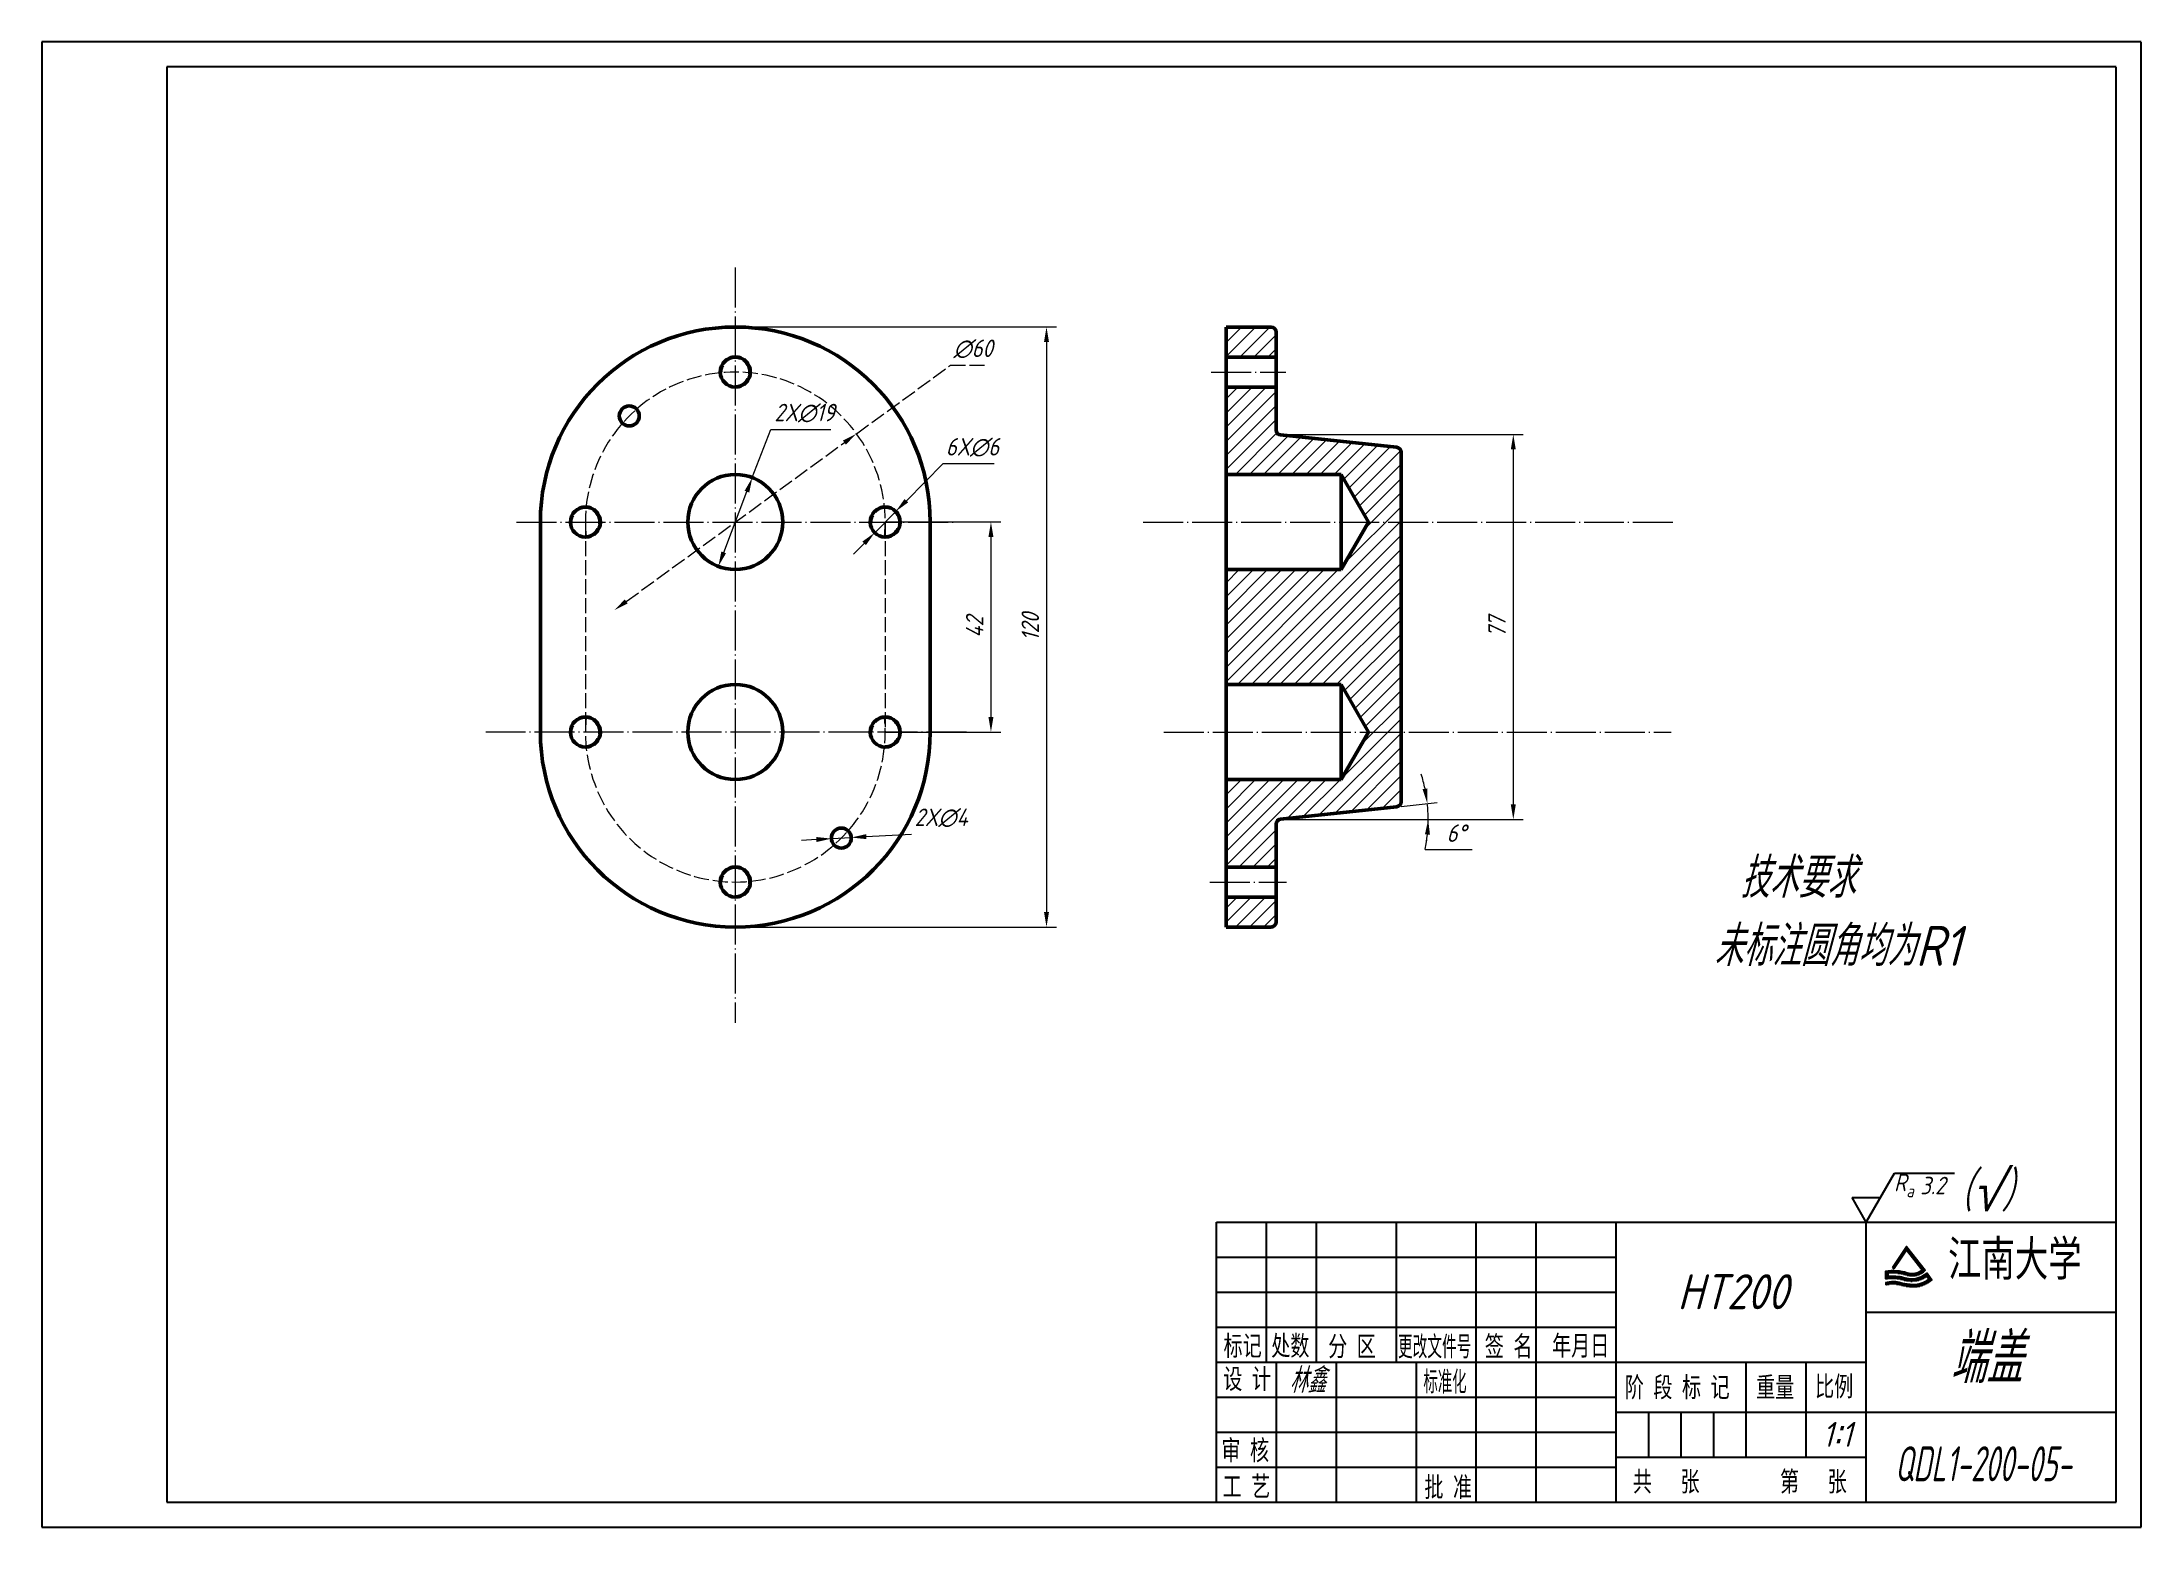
# Model space of a CAD drawing. Header units: millimetres. Extents: x 0 to 420, y 0 to 297.
import ezdxf
from ezdxf.enums import TextEntityAlignment as Align

# ---------------------------------------------------------------- set-up
doc = ezdxf.new("R2010")
doc.units = ezdxf.units.MM
doc.linetypes.add('点画线-25', pattern=[9.8, 8, -0.8, 0.2, -0.8])
doc.linetypes.add('虚线-25', pattern=[3.8, 3, -0.8])
for name, color, linetype, lineweight in [('剖面符号', 6, 'Continuous', 20), ('尺寸', 2, 'Continuous', 20), ('粗实线', 7, 'Continuous', 50), ('细点画线', 1, '点画线-25', 20), ('细虚线', 2, '虚线-25', 20)]:
    doc.layers.add(name, color=color, linetype=linetype, lineweight=lineweight)
for name, color, linetype in [('图框标题栏-文字', 4, 'Continuous'), ('图框标题栏-粗线', 7, 'Continuous'), ('图框标题栏-细线', 3, 'Continuous'), ('文字及注释', 4, 'Continuous')]:
    doc.layers.add(name, color=color, linetype=linetype)
doc.styles.add('工程字', font='gbeitc.shx', dxfattribs={"bigfont": 'gbcbig.shx'})
doc.styles.add('长仿宋字', font='simfang.ttf', dxfattribs={"width": 0.7})
doc.dimstyles.new('GB', dxfattribs={"dimtxt": 3.5, "dimasz": 3, "dimexe": 2, "dimexo": 0, "dimgap": 1.5, "dimtad": 1, "dimdec": 3, "dimdsep": 46, "dimtxsty": '工程字', "dimcen": 0, "dimclrd": 256, "dimclre": 256, "dimclrt": 256, "dimadec": 1, "dimazin": 2, "dimtp": 0.21, "dimtm": 0.25, "dimtfac": 0.7, "dimtdec": 3, "dimtmove": 0, "dimatfit": 3, "dimfxl": 1, "dimtzin": 0, "dimlwd": -1, "dimlwe": -1, "dimarcsym": 0})
doc.dimstyles.new('GB$2', dxfattribs={"dimtxt": 3.5, "dimasz": 3, "dimexe": 2, "dimexo": 0, "dimgap": 1.5, "dimtad": 1, "dimtih": 1, "dimtoh": 1, "dimdec": 3, "dimdsep": 46, "dimtxsty": '工程字', "dimcen": 0, "dimclrd": 256, "dimclre": 256, "dimclrt": 256, "dimadec": 1, "dimazin": 2, "dimtp": 0.21, "dimtm": 0.25, "dimtfac": 0.7, "dimtdec": 3, "dimtmove": 0, "dimatfit": 3, "dimfxl": 1, "dimtzin": 0, "dimlwd": -1, "dimlwe": -1, "dimarcsym": 0})
doc.dimstyles.new('GB$3', dxfattribs={"dimtxt": 3.5, "dimasz": 3, "dimexe": 2, "dimexo": 0, "dimgap": 1.5, "dimtad": 1, "dimtoh": 1, "dimdec": 3, "dimdsep": 46, "dimtxsty": '工程字', "dimcen": 0, "dimclrd": 256, "dimclre": 256, "dimclrt": 256, "dimadec": 1, "dimazin": 2, "dimtp": 0.21, "dimtm": 0.25, "dimtfac": 0.7, "dimtdec": 3, "dimtmove": 0, "dimatfit": 2, "dimfxl": 1, "dimtzin": 0, "dimlwd": -1, "dimlwe": -1, "dimarcsym": 0})

# ---------------------------------------------------------------- blocks, each defined once
blk = doc.blocks.new('标题栏填写')
at = {"layer": '文字及注释', "style": '工程字'}
for tag, height, p in [('材料', 7, (103.3, 38.56)), ('名称', 10, (153.9, 23.81)), ('设计', 5, (18.2, 21.83)), ('比例', 5, (124.2, 11.04)), ('图号', 7, (153.44, 4.15))]:
    blk.add_attdef(tag, text='', height=height, dxfattribs=at).set_placement(p, align=Align.CENTER)
blk = doc.blocks.new('*D15')
at = {"layer": 'Defpoints', "color": 0, "transparency": 16777216}
for p in [(138.73, 240), (138.73, 120), (201, 120)]:
    blk.add_point(p, dxfattribs=at)
at = {"layer": '尺寸', "transparency": 16777216}
for p, q in [((138.73, 240), (203, 240)), ((201, 237), (201, 123)), ((138.73, 120), (203, 120))]:
    blk.add_line(p, q, dxfattribs=at)
for points in [[(200.5, 237), (201.5, 237), (201, 240)], [(200.5, 123), (201.5, 123), (201, 120)]]:
    blk.add_solid(points, dxfattribs=at)
at = {"layer": '尺寸', "transparency": 16777216, "insert": (197.75, 180), "char_height": 3.5, "attachment_point": 5, "rotation": 90, "style": '工程字'}
blk.add_mtext('120', dxfattribs=at)
blk = doc.blocks.new('*D16')
at = {"layer": 'Defpoints', "color": 0, "transparency": 16777216}
for p in [(168.73, 201), (168.73, 159), (189.88, 159)]:
    blk.add_point(p, dxfattribs=at)
at = {"layer": '尺寸', "transparency": 16777216}
for p, q in [((168.73, 201), (191.88, 201)), ((189.88, 198), (189.88, 162)), ((168.73, 159), (191.88, 159))]:
    blk.add_line(p, q, dxfattribs=at)
for points in [[(189.38, 198), (190.38, 198), (189.88, 201)], [(189.38, 162), (190.38, 162), (189.88, 159)]]:
    blk.add_solid(points, dxfattribs=at)
at = {"layer": '尺寸', "transparency": 16777216, "insert": (186.63, 180), "char_height": 3.5, "attachment_point": 5, "rotation": 90, "style": '工程字'}
blk.add_mtext('42', dxfattribs=at)
blk = doc.blocks.new('*D17')
at = {"layer": 'Defpoints', "color": 0, "transparency": 16777216}
for p in [(142.13, 209.87), (135.33, 192.12)]:
    blk.add_point(p, dxfattribs=at)
at = {"layer": '尺寸', "transparency": 16777216}
for p, q in [((142.13, 209.87), (145.83, 219.53)), ((145.83, 219.53), (157.83, 219.53)), ((136.41, 194.93), (141.06, 207.07))]:
    blk.add_line(p, q, dxfattribs=at)
for points in [[(140.59, 207.24), (141.52, 206.89), (142.13, 209.87)], [(135.94, 195.1), (136.87, 194.75), (135.33, 192.12)]]:
    blk.add_solid(points, dxfattribs=at)
at = {"layer": '尺寸', "transparency": 16777216, "insert": (152.58, 222.78), "char_height": 3.5, "attachment_point": 5, "style": '工程字'}
blk.add_mtext('2X∅19', dxfattribs=at)
blk = doc.blocks.new('*D18')
at = {"layer": 'Defpoints', "color": 0, "transparency": 16777216}
for p in [(170.84, 203.13), (166.62, 198.86)]:
    blk.add_point(p, dxfattribs=at)
at = {"layer": '尺寸', "transparency": 16777216}
for p, q in [((172.95, 205.26), (180.3, 212.68)), ((180.3, 212.68), (190.55, 212.68)), ((166.62, 198.86), (170.84, 203.13)), ((164.51, 196.73), (162.4, 194.6))]:
    blk.add_line(p, q, dxfattribs=at)
for points in [[(172.6, 205.61), (173.31, 204.91), (170.84, 203.13)], [(164.15, 197.08), (164.87, 196.38), (166.62, 198.86)]]:
    blk.add_solid(points, dxfattribs=at)
at = {"layer": '尺寸', "transparency": 16777216, "insert": (186.17, 215.93), "char_height": 3.5, "attachment_point": 5, "style": '工程字'}
blk.add_mtext('6X∅6', dxfattribs=at)
blk = doc.blocks.new('*D20')
at = {"layer": 'Defpoints', "color": 0, "transparency": 16777216}
for p in [(157.95, 137.67), (161.94, 137.9)]:
    blk.add_point(p, dxfattribs=at)
at = {"layer": '尺寸', "transparency": 16777216}
for p, q in [((154.95, 137.5), (151.96, 137.33)), ((157.95, 137.67), (161.94, 137.9)), ((164.94, 138.07), (173.96, 138.58))]:
    blk.add_line(p, q, dxfattribs=at)
for points in [[(154.92, 138), (154.98, 137), (157.95, 137.67)], [(164.91, 138.57), (164.96, 137.57), (161.94, 137.9)]]:
    blk.add_solid(points, dxfattribs=at)
at = {"layer": '尺寸', "transparency": 16777216, "insert": (179.91, 141.83), "char_height": 3.5, "attachment_point": 5, "style": '工程字'}
blk.add_mtext('2X∅4', dxfattribs=at)
blk = doc.blocks.new('*D21')
at = {"layer": 'Defpoints', "color": 0, "transparency": 16777216}
for p in [(246.93, 218.5), (246.93, 141.5), (294.4, 141.5)]:
    blk.add_point(p, dxfattribs=at)
at = {"layer": '尺寸', "transparency": 16777216}
for p, q in [((246.93, 218.5), (296.4, 218.5)), ((294.4, 215.5), (294.4, 144.5)), ((246.93, 141.5), (296.4, 141.5))]:
    blk.add_line(p, q, dxfattribs=at)
for points in [[(293.9, 215.5), (294.9, 215.5), (294.4, 218.5)], [(293.9, 144.5), (294.9, 144.5), (294.4, 141.5)]]:
    blk.add_solid(points, dxfattribs=at)
at = {"layer": '尺寸', "transparency": 16777216, "insert": (291.15, 180), "char_height": 3.5, "attachment_point": 5, "rotation": 90, "style": '工程字'}
blk.add_mtext('77', dxfattribs=at)
blk = doc.blocks.new('*D22')
at = {"layer": 'Defpoints', "color": 0, "transparency": 16777216}
for p in [(271.93, 144.12), (277.29, 143.62), (246.93, 141.5), (246.93, 141.5), (284.83, 141.5)]:
    blk.add_point(p, dxfattribs=at)
at = {"layer": '尺寸', "transparency": 16777216}
for p, q in [((271.93, 144.12), (279.19, 144.89)), ((276.77, 135.52), (286.2, 135.52))]:
    blk.add_line(p, q, dxfattribs=at)
for start, end in [(11.6501, 17.3001), (360, 6), (348.6861, 360), (348.6999, 354.3499)]:
    blk.add_arc((246.93, 141.5), 30.43, start, end, dxfattribs=at)
for points in [[(277.23, 147.72), (276.25, 147.56), (277.2, 144.68)], [(276.72, 138.52), (277.72, 138.47), (277.37, 141.5)]]:
    blk.add_solid(points, dxfattribs=at)
at = {"layer": '尺寸', "transparency": 16777216, "insert": (282.99, 138.77), "char_height": 3.5, "attachment_point": 5, "style": '工程字'}
blk.add_mtext('6°', dxfattribs=at)
blk = doc.blocks.new('*D23')
at = {"layer": 'Defpoints', "color": 0, "transparency": 16777216}
for p in [(162.98, 218.66), (114.48, 183.33)]:
    blk.add_point(p, dxfattribs=at)
at = {"layer": '细虚线', "transparency": 16777216}
for p, q in [((162.98, 218.66), (181.82, 232.37)), ((181.82, 232.37), (189.3, 232.37)), ((116.91, 185.1), (160.56, 216.89))]:
    blk.add_line(p, q, dxfattribs=at)
for points in [[(160.26, 217.29), (160.85, 216.49), (162.98, 218.66)], [(116.61, 185.5), (117.2, 184.7), (114.48, 183.33)]]:
    blk.add_solid(points, dxfattribs=at)
at = {"layer": '细虚线', "transparency": 16777216, "insert": (186.31, 235.62), "char_height": 3.5, "attachment_point": 5, "style": '工程字'}
blk.add_mtext('∅60', dxfattribs=at)
blk = doc.blocks.new('粗糙度')
at = {"layer": '文字及注释'}
for p, q in [((0, 0), (5.66, 9.8)), ((5.66, 9.8), (17.66, 9.8)), ((0, 0), (-2.83, 4.9)), ((-2.83, 4.9), (2.83, 4.9))]:
    blk.add_line(p, q, dxfattribs=at)
at = {"layer": '文字及注释', "insert": (7.54, 7.3), "char_height": 3.5, "attachment_point": 5, "style": '工程字'}
blk.add_mtext_dynamic_manual_height_columns('\\A1;R{\\H0.7x;\\S^ a;}', width=8.6603, gutter_width=25, heights=[0], dxfattribs=at)
at = {"layer": '文字及注释', "style": '工程字'}
blk.add_attdef('CCD', text='', height=3.5, dxfattribs=at).set_placement((13.32, 7.3), align=Align.MIDDLE)

msp = doc.modelspace()

# ---------------------------------------------------------------- hatches: boundary and pattern name
at = {"layer": '剖面符号'}
h = msp.add_hatch(dxfattribs=at)
h.set_pattern_fill('_USER', color=256, scale=2, angle=45, pattern_type=0)
h.set_pattern_definition([(45, (0, 0), (-1.414214, 1.414214), [])])
h.paths.add_polyline_path([(271.0361, 215.9622), (247.827, 218.4016, -0.38386404), (246.9316, 219.3961), (246.9316, 227.9957), (236.9316, 227.9957), (236.9316, 210.4957), (259.9316, 210.4957), (265.4164, 200.9957), (271.9316, 200.9957), (271.9316, 214.9677, 0.38386404)])
h.paths.add_polyline_path([(271.9316, 200.9957), (265.4164, 200.9957), (259.9316, 191.4957), (236.9316, 191.4957), (236.9316, 168.4957), (259.9316, 168.4957), (265.4164, 158.9957), (271.9316, 158.9957)])
h.paths.add_polyline_path([(271.9316, 145.0237), (271.9316, 158.9957), (265.4164, 158.9957), (259.9316, 149.4957), (236.9316, 149.4957), (236.9316, 131.9957), (246.9316, 131.9957), (246.9316, 140.5953, -0.38386404), (247.827, 141.5898), (271.0361, 144.0292, 0.38386404)])
h.paths.add_polyline_path([(246.9316, 125.9957), (236.9316, 125.9957), (236.9316, 119.9957), (245.9316, 119.9957, 0.41421356), (246.9316, 120.9957)])
h.paths.add_polyline_path([(246.9316, 238.9957, 0.41421356), (245.9316, 239.9957), (236.9316, 239.9957), (236.9316, 233.9957), (246.9316, 233.9957)])

# ---------------------------------------------------------------- linework, layer by layer
at = {"layer": '图框标题栏-文字'}
for p, q in [((372.0604, 54.6), (372.5917, 54.6)), ((372.1281, 54.7), (372.6594, 54.7)), ((372.1958, 54.8), (372.7271, 54.8)), ((372.2635, 54.9), (372.7948, 54.9)), ((372.3312, 55), (372.8625, 55)), ((372.3988, 55.1), (372.9301, 55.1)), ((372.4665, 55.2), (372.9978, 55.2)), ((372.5342, 55.3), (373.0655, 55.3)), ((372.6019, 55.4), (373.6166, 55.4)), ((372.6696, 55.5), (373.5388, 55.5)), ((372.7372, 55.6), (373.4609, 55.6)), ((372.8049, 55.7), (373.3831, 55.7)), ((372.8726, 55.8), (373.3052, 55.8)), ((372.9403, 55.9), (373.2274, 55.9)), ((373.008, 56), (373.1495, 56)), ((373.1369, 55.3), (373.6945, 55.3)), ((373.2147, 55.2), (373.7723, 55.2)), ((373.2926, 55.1), (373.8502, 55.1)), ((373.3704, 55), (373.928, 55)), ((373.4483, 54.9), (374.0059, 54.9)), ((373.5261, 54.8), (374.0837, 54.8)), ((373.6039, 54.7), (374.1616, 54.7)), ((373.6818, 54.6), (374.2394, 54.6)), ((368.907, 51.1), (372.2712, 51.1)), ((368.907, 51), (372.7171, 51)), ((368.907, 50.9), (373.0871, 50.9)), ((368.907, 50.8), (369.4485, 50.8)), ((368.907, 50.7), (369.347, 50.7)), ((368.907, 50.6), (369.347, 50.6)), ((368.907, 50.5), (369.347, 50.5)), ((368.907, 50.4), (369.347, 50.4)), ((369.0844, 51.2), (371.6728, 51.2)), ((370.2521, 51.9281), (370.6165, 51.6814)), ((370.2935, 51.9), (370.7644, 51.9)), ((370.3008, 52), (370.8321, 52)), ((370.3684, 52.1), (370.8997, 52.1)), ((370.4361, 52.2), (370.9674, 52.2)), ((370.4413, 51.8), (370.6967, 51.8)), ((370.5038, 52.3), (371.0351, 52.3)), ((370.5715, 52.4), (371.1028, 52.4)), ((370.589, 51.7), (370.629, 51.7)), ((370.6392, 52.5), (371.1705, 52.5)), ((370.7068, 52.6), (371.2381, 52.6)), ((370.7745, 52.7), (371.3058, 52.7)), ((370.8422, 52.8), (371.3735, 52.8)), ((370.9099, 52.9), (371.4412, 52.9)), ((370.9776, 53), (371.5089, 53)), ((371.0452, 53.1), (371.5765, 53.1)), ((371.1129, 53.2), (371.6442, 53.2)), ((371.1806, 53.3), (371.7119, 53.3)), ((371.2483, 53.4), (371.7796, 53.4)), ((371.3087, 50.8), (373.4191, 50.8)), ((371.316, 53.5), (371.8473, 53.5)), ((371.3836, 53.6), (371.9149, 53.6)), ((371.4513, 53.7), (371.9826, 53.7)), ((371.519, 53.8), (372.0503, 53.8)), ((371.5867, 53.9), (372.118, 53.9)), ((371.6544, 54), (372.1857, 54)), ((371.722, 54.1), (372.2533, 54.1)), ((371.7897, 54.2), (372.321, 54.2)), ((371.8574, 54.3), (372.3887, 54.3)), ((371.9251, 54.4), (372.4564, 54.4)), ((371.9928, 54.5), (372.5241, 54.5)), ((372.0194, 50.7), (374.0658, 50.7)), ((372.4997, 50.6), (375.7489, 50.6)), ((372.8858, 50.5), (375.5167, 50.5)), ((373.2154, 50.4), (375.2228, 50.4)), ((373.7596, 54.5), (374.3172, 54.5)), ((373.8375, 54.4), (374.3951, 54.4)), ((373.9153, 54.3), (374.4729, 54.3)), ((373.9932, 54.2), (374.5508, 54.2)), ((374.071, 54.1), (374.6286, 54.1)), ((374.1489, 54), (374.7065, 54)), ((374.2267, 53.9), (374.7843, 53.9)), ((374.3046, 53.8), (374.8622, 53.8)), ((374.3725, 50.7), (375.9444, 50.7)), ((374.3824, 53.7), (374.94, 53.7)), ((374.4603, 53.6), (375.0179, 53.6)), ((374.5381, 53.5), (375.0957, 53.5)), ((374.616, 53.4), (375.1736, 53.4)), ((374.6938, 53.3), (375.2514, 53.3)), ((374.7716, 53.2), (375.3293, 53.2)), ((374.8495, 53.1), (375.4071, 53.1)), ((374.9273, 53), (375.4849, 53)), ((375.0052, 52.9), (375.5628, 52.9)), ((375.0191, 50.8), (376.1147, 50.8)), ((375.083, 52.8), (375.6406, 52.8)), ((375.1609, 52.7), (375.7185, 52.7)), ((375.2387, 52.6), (375.7963, 52.6)), ((375.3166, 52.5), (375.8742, 52.5)), ((375.331, 50.9), (376.266, 50.9)), ((375.3944, 52.4), (375.952, 52.4)), ((375.4723, 52.3), (376.0299, 52.3)), ((375.5501, 52.2), (376.1077, 52.2)), ((375.5655, 51), (376.4022, 51)), ((375.628, 52.1), (376.1856, 52.1)), ((375.7058, 52), (376.2634, 52)), ((375.7583, 51.1), (376.5262, 51.1)), ((375.7837, 51.9), (376.3413, 51.9)), ((375.8615, 51.8), (376.4191, 51.8)), ((375.9237, 51.2), (376.6396, 51.2)), ((375.9394, 51.7), (376.497, 51.7)), ((376.0172, 51.6), (376.5748, 51.6)), ((376.069, 51.3), (376.7441, 51.3)), ((376.095, 51.5), (376.6527, 51.5)), ((376.1729, 51.4), (376.7305, 51.4)), ((376.6769, 50.4), (377.4598, 50.4)), ((376.8264, 50.5), (377.3889, 50.5)), ((376.9647, 50.6), (377.318, 50.6)), ((377.0933, 50.7), (377.247, 50.7)), ((368.907, 50.3), (369.347, 50.3)), ((368.907, 50.2), (369.347, 50.2)), ((368.907, 50.1), (371.5633, 50.1)), ((368.907, 50), (372.1082, 50)), ((368.907, 49.9), (372.5144, 49.9)), ((368.907, 49.8), (372.8422, 49.8)), ((368.907, 49.7), (369.2868, 49.7)), ((368.907, 48.9046), (368.907, 48.4649)), ((368.907, 48.9), (371.8727, 48.9)), ((368.907, 48.8), (372.2679, 48.8)), ((368.907, 48.7), (372.7297, 48.7)), ((368.907, 48.6), (369.6003, 48.6)), ((368.907, 48.5), (369.0497, 48.5)), ((369.3544, 49), (371.4073, 49)), ((371.1029, 48.6), (373.2955, 48.6)), ((371.2373, 49.7), (373.3098, 49.7)), ((371.6535, 48.5), (374.0947, 48.5)), ((371.8701, 49.6), (376.0941, 49.6)), ((372.0489, 48.4), (376.364, 48.4)), ((372.3116, 49.5), (375.8344, 49.5)), ((372.4895, 48.3), (376.0758, 48.3)), ((372.6378, 49.4), (375.522, 49.4)), ((373.0145, 48.2), (375.7204, 48.2)), ((373.0499, 49.3), (375.1099, 49.3)), ((373.6615, 50.3), (374.7768, 50.3)), ((373.7009, 48.1), (375.217, 48.1)), ((373.9313, 49.2), (374.2284, 49.2)), ((374.85, 49.7), (376.3195, 49.7)), ((374.8686, 48.5), (376.6111, 48.5)), ((375.3176, 49.8), (376.5201, 49.8)), ((375.4989, 48.6), (376.8295, 48.6)), ((375.6453, 49.9), (376.7016, 49.9)), ((375.8802, 48.7), (377.0263, 48.7)), ((375.91, 50), (376.8678, 50)), ((376.1361, 50.1), (377.0212, 50.1)), ((376.1775, 48.8), (377.2059, 48.8)), ((376.3353, 50.2), (377.6017, 50.2)), ((376.4276, 48.9), (377.3715, 48.9)), ((376.5142, 50.3), (377.5308, 50.3)), ((376.646, 49), (377.5253, 49)), ((376.8412, 49.1), (377.6689, 49.1)), ((377.0183, 49.2), (377.8036, 49.2)), ((377.1332, 50.1), (377.6727, 50.1)), ((377.1807, 49.3), (377.9304, 49.3)), ((377.2041, 50), (377.7436, 50)), ((377.2751, 49.9), (377.8145, 49.9)), ((377.3309, 49.4), (378.0501, 49.4)), ((377.346, 49.8), (377.8855, 49.8)), ((377.4169, 49.7), (377.9564, 49.7)), ((377.4706, 49.5), (378.0983, 49.5)), ((377.4879, 49.6), (378.0274, 49.6))]:
    msp.add_line(p, q, dxfattribs=at)
for points in [[(370.2521, 51.9281), (373.0738, 56.0973), (376.78, 51.3364, -0.28909601), (373.0691, 50.4462, 0.10228388), (369.347, 50.7892), (369.347, 50.1495, -0.09119522), (372.4928, 49.9075, 0.26613454), (377.1902, 50.7801), (378.1236, 49.4643, -0.18412464), (374.3616, 48.036, -0.04444823), (371.8909, 48.4395, 0.1319438), (368.907, 48.4649, 0.1319438)], [(368.907, 48.9046, -0.1312527), (372.0031, 48.865, 0.04409725), (374.3777, 48.476, 0.16392967), (377.5281, 49.5433), (377.0964, 50.1519, -0.24095199), (372.3643, 49.4864, 0.10564743), (368.907, 49.646), (368.907, 51.1744, -0.11278445), (373.2043, 50.865, 0.25699814), (376.1828, 51.3872), (373.0987, 55.349), (370.6165, 51.6814)]]:
    msp.add_lwpolyline(points, format="xyb", dxfattribs=at)
at = {"layer": '图框标题栏-粗线'}
for p, q in [((415, 292), (25, 292)), ((25, 292), (25, 5)), ((415, 5), (415, 292)), ((235, 61), (415, 61)), ((235, 5), (235, 61)), ((245, 33), (245, 61)), ((255, 33), (255, 61)), ((271, 33), (271, 61)), ((287, 5), (287, 61)), ((299, 5), (299, 61)), ((315, 5), (315, 61)), ((365, 5), (365, 61)), ((415, 5), (415, 61)), ((365, 43), (415, 43)), ((235, 40), (315, 40)), ((235, 33), (365, 33)), ((247, 5), (247, 33)), ((259, 5), (259, 33)), ((275, 5), (275, 33)), ((341, 14), (341, 33)), ((353, 14), (353, 33)), ((235, 26), (315, 26)), ((315, 23), (415, 23)), ((315, 14), (365, 14)), ((25, 5), (415, 5)), ((235, 5), (415, 5))]:
    msp.add_line(p, q, dxfattribs=at)
at = {"layer": '图框标题栏-细线'}
for p, q in [((420, 297), (0, 297)), ((0, 297), (0, 0)), ((420, 0), (420, 297)), ((235, 54), (315, 54)), ((235, 47), (315, 47)), ((321.5, 14), (321.5, 23)), ((328, 14), (328, 23)), ((334.5, 14), (334.5, 23)), ((235, 19), (315, 19)), ((235, 12), (315, 12)), ((0, 0), (420, 0))]:
    msp.add_line(p, q, dxfattribs=at)
at = {"layer": '粗实线'}
for p, q in [((236.9316, 239.9957), (236.9316, 119.9957)), ((236.9316, 239.9957), (245.9316, 239.9957)), ((246.9316, 219.3961), (246.9316, 238.9957)), ((236.9316, 233.9957), (246.9316, 233.9957)), ((236.9316, 227.9957), (246.9316, 227.9957)), ((247.827, 218.4016), (271.0361, 215.9622)), ((271.9316, 214.9677), (271.9316, 145.0237)), ((236.9316, 210.4957), (259.9316, 210.4957)), ((259.9316, 210.4957), (259.9316, 191.4957)), ((259.9316, 210.4957), (265.4164, 200.9957)), ((99.7313, 200.9957), (99.7313, 158.9957)), ((177.7313, 200.9957), (177.7313, 158.9957)), ((265.4164, 200.9957), (259.9316, 191.4957)), ((236.9316, 191.4957), (259.9316, 191.4957)), ((236.9316, 168.4957), (259.9316, 168.4957)), ((259.9316, 149.4957), (259.9316, 168.4957)), ((265.4164, 158.9957), (259.9316, 168.4957)), ((259.9316, 149.4957), (265.4164, 158.9957)), ((236.9316, 149.4957), (259.9316, 149.4957)), ((247.827, 141.5898), (271.0361, 144.0292)), ((246.9316, 120.9957), (246.9316, 140.5953)), ((236.9316, 131.9957), (246.9316, 131.9957)), ((236.9316, 125.9957), (246.9316, 125.9957)), ((236.9316, 119.9957), (245.9316, 119.9957))]:
    msp.add_line(p, q, dxfattribs=at)
for centre, radius in [((138.7313, 230.9957), 3), ((117.5181, 222.2089), 2), ((138.7313, 200.9957), 9.5), ((108.7313, 200.9957), 3), ((168.7313, 200.9957), 3), ((138.7313, 158.9957), 9.5), ((108.7313, 158.9957), 3), ((168.7313, 158.9957), 3), ((159.9445, 137.7825), 2), ((138.7313, 128.9957), 3)]:
    msp.add_circle(centre, radius, dxfattribs=at)
for centre, radius, start, end in [((138.7313, 200.9957), 39, 0, 180), ((245.9316, 238.9957), 1, 360, 90), ((247.9316, 219.3961), 1, 180, 264), ((270.9316, 214.9677), 1, 0, 84), ((138.7313, 158.9957), 39, 180, 0), ((270.9316, 145.0237), 1, 276, 0), ((247.9316, 140.5953), 1, 96, 180), ((245.9316, 120.9957), 1, 270, 0)]:
    msp.add_arc(centre, radius, start, end, dxfattribs=at)
at = {"layer": '细点画线'}
for p, q in [((138.7313, 251.8835), (138.7313, 100.8606)), ((233.9386, 230.9957), (248.8694, 230.9957)), ((94.9451, 200.9957), (182.5175, 200.9957)), ((220.3452, 200.9957), (326.8271, 200.9957)), ((184.9598, 158.9957), (88.8307, 158.9957)), ((224.4946, 158.9957), (326.0087, 158.9957)), ((233.6545, 128.9957), (249.0209, 128.9957))]:
    msp.add_line(p, q, dxfattribs=at)
at = {"layer": '细虚线'}
for p, q in [((108.7313, 200.9957), (108.7313, 158.9957)), ((168.7313, 200.9957), (168.7313, 158.9957))]:
    msp.add_line(p, q, dxfattribs=at)
for centre, radius, start, end in [((138.7313, 230.9957), 2.7, 270, 180), ((138.7313, 200.9957), 30, 354.268032, 185.731968), ((108.7313, 200.9957), 2.7, 270, 180), ((168.7313, 200.9957), 2.7, 270, 180), ((108.7313, 158.9957), 2.7, 270, 180), ((138.7313, 158.9957), 30, 174.268032, 5.731968), ((168.7313, 158.9957), 2.7, 270, 180), ((138.7313, 128.9957), 2.7, 270, 180)]:
    msp.add_arc(centre, radius, start, end, dxfattribs=at)

# ---------------------------------------------------------------- block references
at = {"layer": '粗实线'}
msp.add_blockref('粗糙度', (365, 61), dxfattribs=at).add_auto_attribs({'CCD': '3.2'})
ref = msp.add_blockref('标题栏填写', (235, 5), dxfattribs=at)
ref.add_attrib('设计', '林鑫', dxfattribs={"layer": '文字及注释', "height": 5, "style": '工程字'}).set_placement((253.2035, 26.8278), align=Align.CENTER)
ref.add_attrib('材料', 'HT200', dxfattribs={"layer": '文字及注释', "height": 7, "style": '工程字'}).set_placement((338.3014, 43.5583), align=Align.CENTER)
ref.add_attrib('比例', '1∶1', dxfattribs={"layer": '文字及注释', "height": 5, "style": '工程字'}).set_placement((359.2035, 16.0352), align=Align.CENTER)
ref.add_attrib('名称', '端盖', dxfattribs={"layer": '文字及注释', "height": 10, "style": '工程字'}).set_placement((388.9049, 28.8118), align=Align.CENTER)
ref.add_attrib('图号', 'QDL1-200-05-', dxfattribs={"layer": '文字及注释', "height": 7, "style": '工程字', "width": 0.7}).set_placement((388.4363, 9.1497), align=Align.CENTER)

# ---------------------------------------------------------------- texts
at = {"layer": '图框标题栏-文字', "style": '长仿宋字', "width": 0.7}
for s, p in [('标记', (236.4239, 34.2605)), ('处数', (245.9692, 34.2775)), ('分 区', (257.3502, 34.159)), ('签 名', (288.6942, 34.1856)), ('年月日', (302.1539, 34.2967)), ('设 计', (236.3665, 27.6438)), ('阶 段 标 记', (316.6984, 25.9853)), ('重量', (342.9786, 25.9993)), ('比例', (354.79, 26.1497)), ('审 核', (235.9902, 13.3764)), ('工 艺', (236.2357, 6.1349)), ('批 准', (276.5974, 6.0133)), ('共   张', (318.3289, 7.1248)), ('第   张', (347.7605, 7.1248))]:
    msp.add_text(s, height=4, dxfattribs=at).set_placement(p)
at = {"layer": '图框标题栏-文字', "style": '长仿宋字'}
for s, width, p, p2 in [('更改文件号', 0.502639, (271.3148, 34.154), (286.0205, 34.154)), ('标准化', 0.491894, (276.4157, 27.1349), (285.0506, 27.1349))]:
    msp.add_text(s, height=4, dxfattribs=dict(at, width=width)).set_placement(p, p2, align=Align.FIT)
at = {"layer": '图框标题栏-文字', "insert": (381.3851, 57.2185), "char_height": 7, "width": 33.615218, "attachment_point": 1, "style": '长仿宋字'}
msp.add_mtext('江南大学', dxfattribs=at)
at = {"layer": '文字及注释', "style": '工程字'}
for s, p in [('技术要求', (339.7924, 125.8635)), ('未标注圆角均为R1', (334.5698, 112.2229)), ('（√）', (380.3472, 63.1835))]:
    msp.add_text(s, height=8, dxfattribs=at).set_placement(p)

# ---------------------------------------------------------------- dimensions: what is measured, and where the dimension line sits
at = {"layer": '尺寸'}
for base, p1, p2, picture, middle in [((200.9954, 119.9957), (138.7313, 239.9957), (138.7313, 119.9957), '*D15', (197.7454, 179.9957)), ((294.4023, 141.4957), (246.9316, 218.4957), (246.9316, 141.4957), '*D21', (291.1523, 179.9957)), ((189.8788, 158.9957), (168.7313, 200.9957), (168.7313, 158.9957), '*D16', (186.6288, 179.9957))]:
    dim = msp.add_linear_dim(base=base, p1=p1, p2=p2, angle=90, dimstyle='GB', dxfattribs=at)
    dim.commit()
    dim.dimension.update_dxf_attribs({"geometry": picture, "text_midpoint": middle})
for p1, p2, text, picture, middle in [((135.3326, 192.1245), (142.13, 209.8669), '2X<>', '*D17', (152.5819, 219.5293)), ((166.6208, 198.8637), (170.8418, 203.1278), '6X<>', '*D18', (186.1725, 212.68)), ((157.9477, 137.6688), (161.9413, 137.8962), '2X<>', '*D20', (179.911, 138.5806))]:
    dim = msp.add_diameter_dim_2p(p1=p1, p2=p2, text=text, dimstyle='GB$3', dxfattribs=at)
    dim.commit()
    dim.dimension.update_dxf_attribs({"geometry": picture, "text_midpoint": middle, "dimtype": 163})
dim = msp.add_angular_dim_2l(base=(277.292, 143.6187), line1=((246.9316, 141.4957), (271.9316, 144.1233)), line2=((246.9316, 141.4957), (284.8276, 141.4957)), dimstyle='GB$2', dxfattribs=at)
dim.commit()
dim.dimension.update_dxf_attribs({"geometry": '*D22', "text_midpoint": (282.9883, 138.7749)})
at = {"layer": '细虚线'}
dim = msp.add_diameter_dim_2p(p1=(114.4809, 183.3345), p2=(162.9817, 218.6569), dimstyle='GB$3', dxfattribs=at)
dim.commit()
dim.dimension.update_dxf_attribs({"geometry": '*D23', "text_midpoint": (186.307, 232.3746), "dimtype": 163})

doc.saveas('drawing.dxf')
